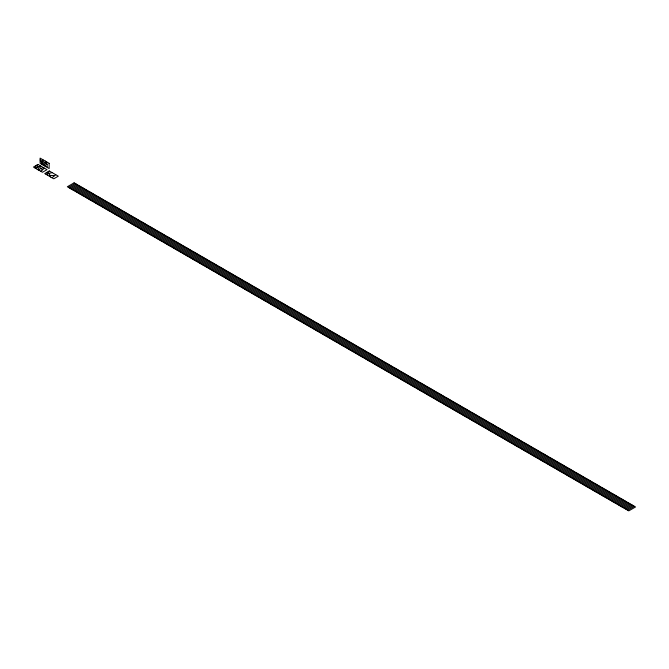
<?xml version="1.0" encoding="UTF-8"?>
<svg xmlns="http://www.w3.org/2000/svg" width="669" height="669" viewBox="0 0 669 669"><rect width="100%" height="100%" fill="white"/><g stroke="black" fill="none" stroke-linecap="round" stroke-linejoin="round"><path stroke-width="1" d="M45.467 161.07L44.748 165.879M41.486 164.122L42.933 159.74M40.725 171.247L44.447 168.178M52.023 177.77L55.744 174.701M68.472 187.395L75.246 183.482M69.601 188.048L76.375 184.134M70.73 188.7L77.504 184.786M71.859 189.352L78.633 185.438M72.988 190.004L79.762 186.091M74.117 190.657L80.899 186.743M75.246 191.309L82.028 187.395M76.375 191.961L83.157 188.048M77.504 192.613L84.286 188.7M78.633 193.266L85.415 189.352M79.762 193.918L86.544 190.004M80.899 194.57L87.672 190.657M82.028 195.223L88.801 191.309M83.157 195.875L89.93 191.961M84.286 196.527L91.059 192.613M85.415 197.179L92.188 193.266M86.544 197.832L93.317 193.918M87.672 198.484L94.454 194.57M88.801 199.136L95.583 195.223M89.93 199.788L96.712 195.875M91.059 200.441L97.841 196.527M92.188 201.093L98.97 197.179M93.317 201.745L100.099 197.832M94.454 202.398L101.228 198.484M95.583 203.05L102.357 199.136M96.712 203.702L103.486 199.788M97.841 204.354L104.615 200.441M98.97 205.007L105.744 201.093M100.099 205.659L106.873 201.745M101.228 206.311L108.01 202.398M102.357 206.964L109.139 203.05M103.486 207.616L110.268 203.702M104.615 208.268L111.397 204.354M105.744 208.92L112.526 205.007M106.873 209.573L113.655 205.659M108.01 210.225L114.784 206.311M109.139 210.877L115.913 206.964M110.268 211.529L117.042 207.616M111.397 212.182L118.17 208.268M112.526 212.834L119.299 208.92M113.655 213.486L120.437 209.573M114.784 214.139L121.566 210.225M115.913 214.791L122.695 210.877M117.042 215.443L123.824 211.529M118.17 216.095L124.952 212.182M119.299 216.748L126.081 212.834M120.437 217.4L127.21 213.486M121.566 218.052L128.339 214.139M122.695 218.704L129.468 214.791M123.824 219.357L130.597 215.443M124.952 220.009L131.726 216.095M126.081 220.661L132.855 216.748M127.21 221.314L133.992 217.4M128.339 221.966L135.121 218.052M129.468 222.618L136.25 218.704M130.597 223.27L137.379 219.357M131.726 223.923L138.508 220.009M132.855 224.575L139.637 220.661M133.992 225.227L140.766 221.314M135.121 225.879L141.895 221.966M136.25 226.532L143.024 222.618M137.379 227.184L144.153 223.27M138.508 227.836L145.282 223.923M139.637 228.489L146.411 224.575M140.766 229.141L147.548 225.227M141.895 229.793L148.677 225.879M143.024 230.445L149.806 226.532M144.153 231.098L150.935 227.184M145.282 231.75L152.064 227.836M146.411 232.402L153.193 228.489M147.548 233.055L154.322 229.141M148.677 233.707L155.451 229.793M149.806 234.359L156.579 230.445M150.935 235.011L157.708 231.098M152.064 235.664L158.837 231.75M153.193 236.316L159.966 232.402M154.322 236.968L161.104 233.055M155.451 237.62L162.233 233.707M156.579 238.273L163.361 234.359M157.708 238.925L164.49 235.011M158.837 239.577L165.619 235.664M159.966 240.23L166.748 236.316M161.104 240.873L167.877 236.968M162.233 241.526L169.006 237.62M163.361 242.178L170.135 238.273M164.49 242.83L171.264 238.925M165.619 243.483L172.393 239.577M166.748 244.135L173.522 240.23M167.877 244.787L174.659 240.873M169.006 245.439L175.788 241.526M170.135 246.092L176.917 242.178M171.264 246.744L178.046 242.83M172.393 247.396L179.175 243.483M173.522 248.048L180.304 244.135M174.659 248.701L181.433 244.787M175.788 249.353L182.562 245.439M176.917 250.005L183.691 246.092M178.046 250.658L184.82 246.744M179.175 251.31L185.949 247.396M180.304 251.962L187.077 248.048M181.433 252.614L188.215 248.701M182.562 253.267L189.344 249.353M183.691 253.919L190.473 250.005M184.82 254.571L191.602 250.658M185.949 255.224L192.731 251.31M187.077 255.876L193.859 251.962M188.215 256.528L194.988 252.614M189.344 257.18L196.117 253.267M190.473 257.833L197.246 253.919M191.602 258.485L198.375 254.571M192.731 259.137L199.504 255.224M193.859 259.789L200.633 255.876M194.988 260.442L201.77 256.528M196.117 261.094L202.899 257.18M197.246 261.746L204.028 257.833M198.375 262.399L205.157 258.485M199.504 263.051L206.286 259.137M200.633 263.703L207.415 259.789M201.77 264.355L208.544 260.442M202.899 265.008L209.673 261.094M204.028 265.66L210.802 261.746M205.157 266.312L211.931 262.399M206.286 266.964L213.06 263.051M207.415 267.617L214.197 263.703M208.544 268.269L215.326 264.355M209.673 268.921L216.455 265.008M210.802 269.574L217.584 265.66M211.931 270.226L218.713 266.312M213.06 270.878L219.842 266.964M214.197 271.53L220.971 267.617M215.326 272.183L222.1 268.269M216.455 272.835L223.229 268.921M217.584 273.487L224.358 269.574M218.713 274.139L225.486 270.226M219.842 274.792L226.615 270.878M220.971 275.444L227.753 271.53M222.1 276.096L228.882 272.183M223.229 276.749L230.011 272.835M224.358 277.401L231.139 273.487M225.486 278.053L232.268 274.139M226.615 278.705L233.397 274.792M227.753 279.358L234.526 275.444M228.882 280.01L235.655 276.096M230.011 280.662L236.784 276.749M231.139 281.315L237.913 277.401M232.268 281.967L239.042 278.053M233.397 282.619L240.171 278.705M234.526 283.271L241.308 279.358M235.655 283.924L242.437 280.01M236.784 284.576L243.566 280.662M237.913 285.228L244.695 281.315M239.042 285.88L245.824 281.967M240.171 286.533L246.953 282.619M241.308 287.185L248.082 283.271M242.437 287.837L249.211 283.924M243.566 288.49L250.34 284.576M244.695 289.142L251.469 285.228M245.824 289.794L252.598 285.88M246.953 290.446L253.727 286.533M248.082 291.099L254.864 287.185M249.211 291.751L255.993 287.837M250.34 292.403L257.122 288.49M251.469 293.055L258.251 289.142M252.598 293.708L259.38 289.794M253.727 294.36L260.509 290.446M254.864 295.012L261.638 291.099M255.993 295.665L262.766 291.751M257.122 296.317L263.895 292.403M258.251 296.969L265.024 293.055M259.38 297.621L266.153 293.708M260.509 298.274L267.282 294.36M261.638 298.926L268.42 295.012M262.766 299.578L269.548 295.665M263.895 300.23L270.677 296.317M265.024 300.883L271.806 296.969M266.153 301.535L272.935 297.621M267.282 302.187L274.064 298.274M268.42 302.84L275.193 298.926M269.548 303.492L276.322 299.578M270.677 304.144L277.451 300.23M271.806 304.796L278.58 300.883M272.935 305.449L279.709 301.535M274.064 306.101L280.838 302.187M275.193 306.753L281.975 302.84M276.322 307.406L283.104 303.492M277.451 308.049L284.233 304.144M278.58 308.702L285.362 304.796M279.709 309.354L286.491 305.449M280.838 310.006L287.62 306.101M281.975 310.659L288.749 306.753M283.104 311.311L289.878 307.406M284.233 311.963L291.007 308.049M285.362 312.615L292.136 308.702M286.491 313.268L293.265 309.354M287.62 313.92L294.402 310.006M288.749 314.572L295.531 310.659M289.878 315.224L296.66 311.311M291.007 315.877L297.789 311.963M292.136 316.529L298.918 312.615M293.265 317.181L300.047 313.268M294.402 317.834L301.175 313.92M295.531 318.486L302.304 314.572M296.66 319.138L303.433 315.224M297.789 319.79L304.562 315.877M298.918 320.443L305.691 316.529M300.047 321.095L306.82 317.181M301.175 321.747L307.957 317.834M302.304 322.399L309.086 318.486M303.433 323.052L310.215 319.138M304.562 323.704L311.344 319.79M305.691 324.356L312.473 320.443M306.82 325.009L313.602 321.095M307.957 325.661L314.731 321.747M309.086 326.313L315.86 322.399M310.215 326.965L316.989 323.052M311.344 327.618L318.118 323.704M312.473 328.27L319.247 324.356M313.602 328.922L320.376 325.009M314.731 329.574L321.513 325.661M315.86 330.227L322.642 326.313M316.989 330.879L323.771 326.965M318.118 331.531L324.9 327.618M319.247 332.184L326.029 328.27M320.376 332.836L327.158 328.922M321.513 333.488L328.287 329.574M322.642 334.14L329.416 330.227M323.771 334.793L330.545 330.879M324.9 335.445L331.673 331.531M326.029 336.097L332.802 332.184M327.158 336.75L333.931 332.836M328.287 337.402L335.069 333.488M329.416 338.054L336.198 334.14M330.545 338.706L337.327 334.793M331.673 339.359L338.455 335.445M332.802 340.011L339.584 336.097M333.931 340.663L340.713 336.75M335.069 341.315L341.842 337.402M336.198 341.968L342.971 338.054M337.327 342.62L344.1 338.706M338.455 343.272L345.229 339.359M339.584 343.925L346.358 340.011M340.713 344.577L347.487 340.663M341.842 345.229L348.624 341.315M342.971 345.881L349.753 341.968M344.1 346.534L350.882 342.62M345.229 347.186L352.011 343.272M346.358 347.838L353.14 343.925M347.487 348.49L354.269 344.577M348.624 349.143L355.398 345.229M349.753 349.795L356.527 345.881M350.882 350.447L357.656 346.534M352.011 351.1L358.785 347.186M353.14 351.752L359.914 347.838M354.269 352.404L361.043 348.49M355.398 353.056L362.18 349.143M356.527 353.709L363.309 349.795M357.656 354.361L364.438 350.447M358.785 355.013L365.567 351.1M359.914 355.665L366.696 351.752M361.043 356.318L367.825 352.404M362.18 356.97L368.954 353.056M363.309 357.622L370.082 353.709M364.438 358.275L371.211 354.361M365.567 358.927L372.34 355.013M366.696 359.579L373.469 355.665M367.825 360.231L374.598 356.318M368.954 360.884L375.735 356.97M370.082 361.536L376.864 357.622M371.211 362.188L377.993 358.275M372.34 362.841L379.122 358.927M373.469 363.493L380.251 359.579M374.598 364.145L381.38 360.231M375.735 364.797L382.509 360.884M376.864 365.45L383.638 361.536M377.993 366.102L384.767 362.188M379.122 366.754L385.896 362.841M380.251 367.406L387.025 363.493M381.38 368.059L388.162 364.145M382.509 368.711L389.291 364.797M383.638 369.363L390.42 365.45M384.767 370.016L391.549 366.102M385.896 370.668L392.678 366.754M387.025 371.32L393.807 367.406M388.162 371.972L394.936 368.059M389.291 372.625L396.065 368.711M390.42 373.277L397.194 369.363M391.549 373.929L398.323 370.016M392.678 374.581L399.452 370.668M393.807 375.225L400.58 371.32M394.936 375.878L401.718 371.972M396.065 376.53L402.847 372.625M397.194 377.182L403.976 373.277M398.323 377.834L405.105 373.929M399.452 378.487L406.234 374.581M400.58 379.139L407.362 375.225M401.718 379.791L408.491 375.878M402.847 380.444L409.62 376.53M403.976 381.096L410.749 377.182M405.105 381.748L411.878 377.834M406.234 382.4L413.007 378.487M407.362 383.053L414.136 379.139M408.491 383.705L415.273 379.791M409.62 384.357L416.402 380.444M410.749 385.01L417.531 381.096M411.878 385.662L418.66 381.748M413.007 386.314L419.789 382.4M414.136 386.966L420.918 383.053M415.273 387.619L422.047 383.705M416.402 388.271L423.176 384.357M417.531 388.923L424.305 385.01M418.66 389.575L425.434 385.662M419.789 390.228L426.563 386.314M420.918 390.88L427.692 386.966M422.047 391.532L428.829 387.619M423.176 392.185L429.958 388.271M424.305 392.837L431.087 388.923M425.434 393.489L432.216 389.575M426.563 394.141L433.345 390.228M427.692 394.794L434.474 390.88M428.829 395.446L435.603 391.532M429.958 396.098L436.732 392.185M431.087 396.75L437.861 392.837M432.216 397.403L438.989 393.489M433.345 398.055L440.118 394.141M434.474 398.707L441.247 394.794M435.603 399.36L442.385 395.446M436.732 400.012L443.514 396.098M437.861 400.664L444.642 396.75M438.989 401.316L445.771 397.403M440.118 401.969L446.9 398.055M441.247 402.621L448.029 398.707M442.385 403.273L449.158 399.36M443.514 403.925L450.287 400.012M444.642 404.578L451.416 400.664M445.771 405.23L452.545 401.316M446.9 405.882L453.674 401.969M448.029 406.535L454.803 402.621M449.158 407.187L455.94 403.273M450.287 407.839L457.069 403.925M451.416 408.491L458.198 404.578M452.545 409.144L459.327 405.23M453.674 409.796L460.456 405.882M454.803 410.448L461.585 406.535M455.94 411.101L462.714 407.187M457.069 411.753L463.843 407.839M458.198 412.405L464.972 408.491M459.327 413.057L466.101 409.144M460.456 413.71L467.23 409.796M461.585 414.362L468.367 410.448M462.714 415.014L469.496 411.101M463.843 415.666L470.625 411.753M464.972 416.319L471.754 412.405M466.101 416.971L472.883 413.057M467.23 417.623L474.012 413.71M468.367 418.276L475.141 414.362M469.496 418.928L476.269 415.014M470.625 419.58L477.398 415.666M471.754 420.232L478.527 416.319M472.883 420.885L479.656 416.971M474.012 421.537L480.785 417.623M475.141 422.189L481.923 418.276M476.269 422.841L483.051 418.928M477.398 423.494L484.18 419.58M478.527 424.146L485.309 420.232M479.656 424.798L486.438 420.885M480.785 425.451L487.567 421.537M481.923 426.103L488.696 422.189M483.051 426.755L489.825 422.841M484.18 427.407L490.954 423.494M485.309 428.06L492.083 424.146M486.438 428.712L493.212 424.798M487.567 429.364L494.341 425.451M488.696 430.016L495.478 426.103M489.825 430.669L496.607 426.755M490.954 431.321L497.736 427.407M492.083 431.973L498.865 428.06M493.212 432.626L499.994 428.712M494.341 433.278L501.123 429.364M495.478 433.93L502.252 430.016M496.607 434.582L503.381 430.669M497.736 435.235L504.51 431.321M498.865 435.887L505.639 431.973M499.994 436.539L506.768 432.626M501.123 437.191L507.896 433.278M502.252 437.844L509.034 433.93M503.381 438.496L510.163 434.582M504.51 439.148L511.292 435.235M505.639 439.801L512.421 435.887M506.768 440.453L513.549 436.539M507.896 441.105L514.678 437.191M509.034 441.757L515.807 437.844M510.163 442.401L516.936 438.496M511.292 443.054L518.065 439.148M512.421 443.706L519.194 439.801M513.549 444.358L520.323 440.453M514.678 445.01L521.452 441.105M515.807 445.663L522.589 441.757M516.936 446.315L523.718 442.401M518.065 446.967L524.847 443.054M519.194 447.62L525.976 443.706M520.323 448.272L527.105 444.358M521.452 448.924L528.234 445.01M522.589 449.576L529.363 445.663M523.718 450.229L530.492 446.315M524.847 450.881L531.621 446.967M525.976 451.533L532.75 447.62M527.105 452.185L533.879 448.272M528.234 452.838L535.008 448.924M529.363 453.49L536.145 449.576M530.492 454.142L537.274 450.229M531.621 454.795L538.403 450.881M532.75 455.447L539.532 451.533M533.879 456.099L540.661 452.185M535.008 456.751L541.79 452.838M536.145 457.404L542.919 453.49M537.274 458.056L544.048 454.142M538.403 458.708L545.176 454.795M539.532 459.36L546.305 455.447M540.661 460.013L547.434 456.099M541.79 460.665L548.563 456.751M542.919 461.317L549.701 457.404M544.048 461.97L550.83 458.056M545.176 462.622L551.958 458.708M546.305 463.274L553.087 459.36M547.434 463.926L554.216 460.013M548.563 464.579L555.345 460.665M549.701 465.231L556.474 461.317M550.83 465.883L557.603 461.97M551.958 466.536L558.732 462.622M553.087 467.188L559.861 463.274M554.216 467.84L560.99 463.926M555.345 468.492L562.127 464.579M556.474 469.145L563.256 465.231M557.603 469.797L564.385 465.883M558.732 470.449L565.514 466.536M559.861 471.101L566.643 467.188M560.99 471.754L567.772 467.84M562.127 472.406L568.901 468.492M563.256 473.058L570.03 469.145M564.385 473.711L571.159 469.797M565.514 474.363L572.288 470.449M566.643 475.015L573.417 471.101M567.772 475.667L574.546 471.754M568.901 476.32L575.683 472.406M570.03 476.972L576.812 473.058M571.159 477.624L577.941 473.711M572.288 478.276L579.07 474.363M573.417 478.929L580.199 475.015M574.546 479.581L581.328 475.667M575.683 480.233L582.456 476.32M576.812 480.886L583.585 476.972M577.941 481.538L584.714 477.624M579.07 482.19L585.843 478.276M580.199 482.842L586.972 478.929M581.328 483.495L588.101 479.581M582.456 484.147L589.238 480.233M583.585 484.799L590.367 480.886M584.714 485.451L591.496 481.538M585.843 486.104L592.625 482.19M586.972 486.756L593.754 482.842M588.101 487.408L594.883 483.495M589.238 488.061L596.012 484.147M590.367 488.713L597.141 484.799M591.496 489.365L598.27 485.451M592.625 490.017L599.399 486.104M593.754 490.67L600.528 486.756M594.883 491.322L601.657 487.408M596.012 491.974L602.794 488.061M597.141 492.627L603.923 488.713M598.27 493.279L605.052 489.365M599.399 493.931L606.181 490.017M600.528 494.583L607.31 490.67M601.657 495.236L608.439 491.322M602.794 495.888L609.568 491.974M603.923 496.54L610.697 492.627M605.052 497.192L611.826 493.279M606.181 497.845L612.955 493.931M607.31 498.497L614.083 494.583M608.439 499.149L615.212 495.236M609.568 499.802L616.35 495.888M610.697 500.454L617.479 496.54M611.826 501.106L618.608 497.192M612.955 501.758L619.737 497.845M614.083 502.411L620.865 498.497M615.212 503.063L621.994 499.149M616.35 503.715L623.123 499.802M617.479 504.367L624.252 500.454M618.608 505.02L625.381 501.106M619.737 505.672L626.51 501.758M620.865 506.324L627.639 502.411M621.994 506.977L628.768 503.063M623.123 507.629L629.905 503.715M624.252 508.281L631.034 504.367M625.381 508.933L632.163 505.02M626.51 509.577L633.292 505.672M627.639 510.23L634.421 506.324M43.209 167.593L37.966 169.792M34.821 167.844L40.784 166.063M46.119 174.358L52.082 172.585M49.79 175.345L54.565 175.671M42.632 160.936L47.106 164.624M39.07 166.706L42.582 169.842M40.232 159.197L45.969 166.581M40.232 160.66L43.1 164.925M48.277 171.665L50.484 177.017M36.979 165.143L39.187 170.495M47.006 172.401L47.616 175.362M35.708 165.879L36.327 168.839M46.587 161.856L47.39 167.534M37.966 164.44L33.45 167.049L42.49 172.268L47.006 169.658L37.966 164.44M49.263 170.963L44.748 173.572L53.788 178.79L58.303 176.181L49.263 170.963M74.117 182.829L67.343 186.743L628.768 510.882L635.55 506.977L74.117 182.829M49.155 163.328L40.115 158.118L40.115 163.328L49.155 168.546L49.155 163.328"/></g></svg>
